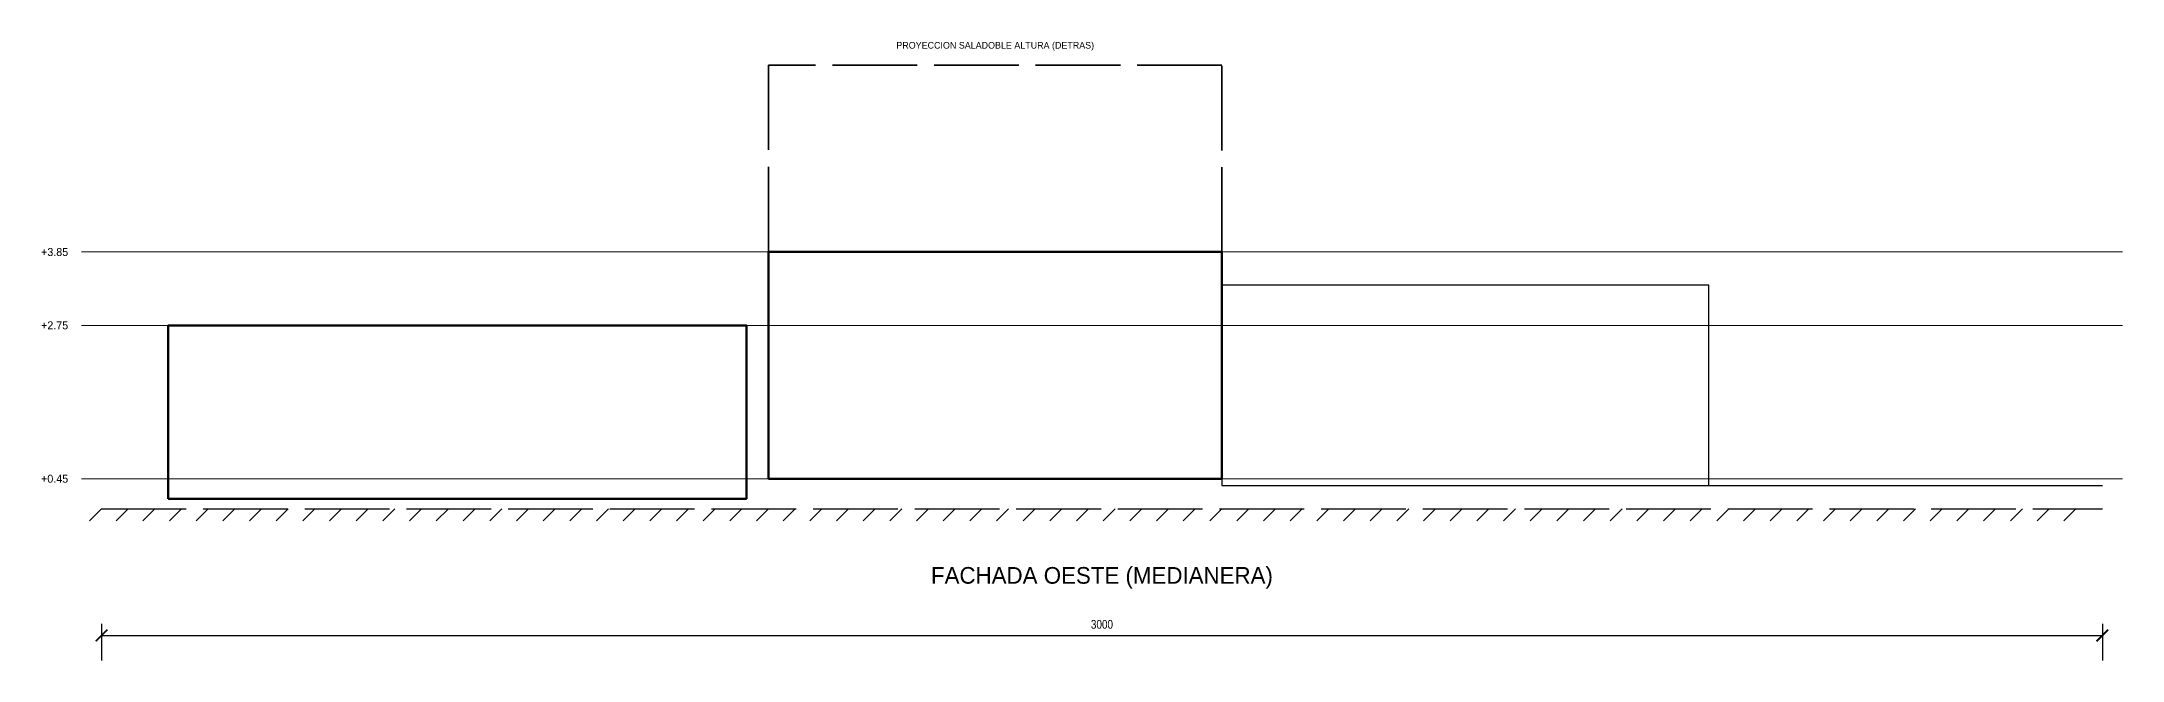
# Model space of a CAD drawing. Header units: metres. Extents: x -1 to 100, y -6 to 7.
# Drawn here: x 69.1 to 100.3, y -2.28 to 7.01 of the extents above; entities that cross this region are included whole.
import ezdxf
from ezdxf.enums import TextEntityAlignment as Align

# ---------------------------------------------------------------- set-up
doc = ezdxf.new("R2010")
doc.units = ezdxf.units.M
doc.linetypes.add('DASHED', pattern=[1.524, 1.27, -0.254])
for name, color, linetype, lineweight in [('01_MUROS_CARGA', 7, 'CONTINUOUS', 50), ('01_TABIQUES', 8, 'CONTINUOUS', 25), ('06_PISCINA_SOLARIUM', 140, 'CONTINUOUS', 30), ('08_COTAS_ARQUITECTURA', 1, 'CONTINUOUS', 15), ('11_CARATULA_TECNICA', 7, 'CONTINUOUS', 35), ('15_NIVELES_ARQUITECTURA', 4, 'CONTINUOUS', 18), ('18_DOBLE_ALTURA_VACIO', 6, 'DASHED', 35), ('20_TERRENO_NATURAL', 40, 'DASHED', 25)]:
    doc.layers.add(name, color=color, linetype=linetype, lineweight=lineweight)
doc.styles.add('OpenSansCondensed-Light', font='OpenSansCondensed-Light.ttf')
doc.dimstyles.new('EZDXF', dxfattribs={"dimtxt": 0.25, "dimasz": 0.175, "dimexe": 0.375, "dimexo": 0.125, "dimgap": 0.1, "dimtad": 1, "dimlfac": 100, "dimzin": 12, "dimdsep": 46, "dimtxsty": 'OpenSansCondensed-Light', "dimblk": 'ARCHTICK', "dimcen": 2.5, "dimazin": 3, "dimtfac": 0.5, "dimtmove": 2, "dimatfit": 3})

# ---------------------------------------------------------------- blocks, each defined once
blk = doc.blocks.new('_ARCHTICK')
at = {"color": 0, "linetype": 'BYBLOCK', "const_width": 0.15}
blk.add_lwpolyline([(-0.5, -0.5), (0.5, 0.5)], dxfattribs=at)

msp = doc.modelspace()

# ---------------------------------------------------------------- linework, layer by layer
at = {"layer": '01_MUROS_CARGA'}
for points in [[(80, 0.45), (86.8, 0.45), (86.8, 3.85), (80, 3.85)], [(71, 0.15), (79.67, 0.15), (79.67, 2.75), (71, 2.75)]]:
    msp.add_lwpolyline(points, close=True, dxfattribs=at)
at = {"layer": '01_TABIQUES'}
msp.add_lwpolyline([(86.8, 0.35), (94.1, 0.35), (94.1, 3.35), (86.8, 3.35)], close=True, dxfattribs=at)
at = {"layer": '06_PISCINA_SOLARIUM'}
msp.add_line((94.1, 0.35), (100, 0.35), dxfattribs=at)
at = {"layer": '15_NIVELES_ARQUITECTURA'}
for p, q in [((69.7, 3.85), (100.3, 3.85)), ((69.7, 2.75), (100.3, 2.75)), ((69.7, 0.45), (100.3, 0.45))]:
    msp.add_line(p, q, dxfattribs=at)
at = {"layer": '18_DOBLE_ALTURA_VACIO'}
msp.add_lwpolyline([(80, 3.85), (86.8, 3.85), (86.8, 6.65), (80, 6.65)], close=True, dxfattribs=at)
at = {"layer": '20_TERRENO_NATURAL'}
for p, q in [((70, 0), (69.82, -0.18)), ((70, 0), (100, 0)), ((70.4, 0), (70.22, -0.18)), ((70.8, 0), (70.62, -0.18)), ((71.2, 0), (71.02, -0.18)), ((71.6, 0), (71.42, -0.18)), ((72, 0), (71.82, -0.18)), ((72.4, 0), (72.22, -0.18)), ((72.8, 0), (72.62, -0.18)), ((73.2, 0), (73.02, -0.18)), ((73.6, 0), (73.42, -0.18)), ((74, 0), (73.82, -0.18)), ((74.4, 0), (74.22, -0.18)), ((74.8, 0), (74.62, -0.18)), ((75.2, 0), (75.02, -0.18)), ((75.6, 0), (75.42, -0.18)), ((76, 0), (75.82, -0.18)), ((76.4, 0), (76.22, -0.18)), ((76.8, 0), (76.62, -0.18)), ((77.2, 0), (77.02, -0.18)), ((77.6, 0), (77.42, -0.18)), ((78, 0), (77.82, -0.18)), ((78.4, 0), (78.22, -0.18)), ((78.8, 0), (78.62, -0.18)), ((79.2, 0), (79.02, -0.18)), ((79.6, 0), (79.42, -0.18)), ((80, 0), (79.82, -0.18)), ((80.4, 0), (80.22, -0.18)), ((80.8, 0), (80.62, -0.18)), ((81.2, 0), (81.02, -0.18)), ((81.6, 0), (81.42, -0.18)), ((82, 0), (81.82, -0.18)), ((82.4, 0), (82.22, -0.18)), ((82.8, 0), (82.62, -0.18)), ((83.2, 0), (83.02, -0.18)), ((83.6, 0), (83.42, -0.18)), ((84, 0), (83.82, -0.18)), ((84.4, 0), (84.22, -0.18)), ((84.8, 0), (84.62, -0.18)), ((85.2, 0), (85.02, -0.18)), ((85.6, 0), (85.42, -0.18)), ((86, 0), (85.82, -0.18)), ((86.4, 0), (86.22, -0.18)), ((86.8, 0), (86.62, -0.18)), ((87.2, 0), (87.02, -0.18)), ((87.6, 0), (87.42, -0.18)), ((88, 0), (87.82, -0.18)), ((88.4, 0), (88.22, -0.18)), ((88.8, 0), (88.62, -0.18)), ((89.2, 0), (89.02, -0.18)), ((89.6, 0), (89.42, -0.18)), ((90, 0), (89.82, -0.18)), ((90.4, 0), (90.22, -0.18)), ((90.8, 0), (90.62, -0.18)), ((91.2, 0), (91.02, -0.18)), ((91.6, 0), (91.42, -0.18)), ((92, 0), (91.82, -0.18)), ((92.4, 0), (92.22, -0.18)), ((92.8, 0), (92.62, -0.18)), ((93.2, 0), (93.02, -0.18)), ((93.6, 0), (93.42, -0.18)), ((94, 0), (93.82, -0.18)), ((94.4, 0), (94.22, -0.18)), ((94.8, 0), (94.62, -0.18)), ((95.2, 0), (95.02, -0.18)), ((95.6, 0), (95.42, -0.18)), ((96, 0), (95.82, -0.18)), ((96.4, 0), (96.22, -0.18)), ((96.8, 0), (96.62, -0.18)), ((97.2, 0), (97.02, -0.18)), ((97.6, 0), (97.42, -0.18)), ((98, 0), (97.82, -0.18)), ((98.4, 0), (98.22, -0.18)), ((98.8, 0), (98.62, -0.18)), ((99.2, 0), (99.02, -0.18)), ((99.6, 0), (99.42, -0.18))]:
    msp.add_line(p, q, dxfattribs=at)

# ---------------------------------------------------------------- texts
at = {"layer": '11_CARATULA_TECNICA'}
msp.add_text('FACHADA OESTE (MEDIANERA)', height=0.25, dxfattribs=at).set_placement((85, -1), align=Align.MIDDLE_CENTER)
at = {"layer": '15_NIVELES_ARQUITECTURA'}
for s, p in [('+3.85', (69.5, 3.85)), ('+2.75', (69.5, 2.75)), ('+0.45', (69.5, 0.45))]:
    msp.add_text(s, height=0.12, dxfattribs=at).set_placement(p, align=Align.MIDDLE_RIGHT)
at = {"layer": '18_DOBLE_ALTURA_VACIO'}
msp.add_text('PROYECCION SALADOBLE ALTURA (DETRAS)', height=0.1, dxfattribs=at).set_placement((83.4, 6.95), align=Align.MIDDLE_CENTER)

# ---------------------------------------------------------------- dimensions: what is measured, and where the dimension line sits
at = {"layer": '08_COTAS_ARQUITECTURA'}
msp.add_linear_dim(base=(70, -1.9), p1=(70, -1.6), p2=(100, -1.6), dimstyle='EZDXF', override={"dimtxt": 0.13}, dxfattribs=at).render()

doc.saveas('drawing.dxf')
